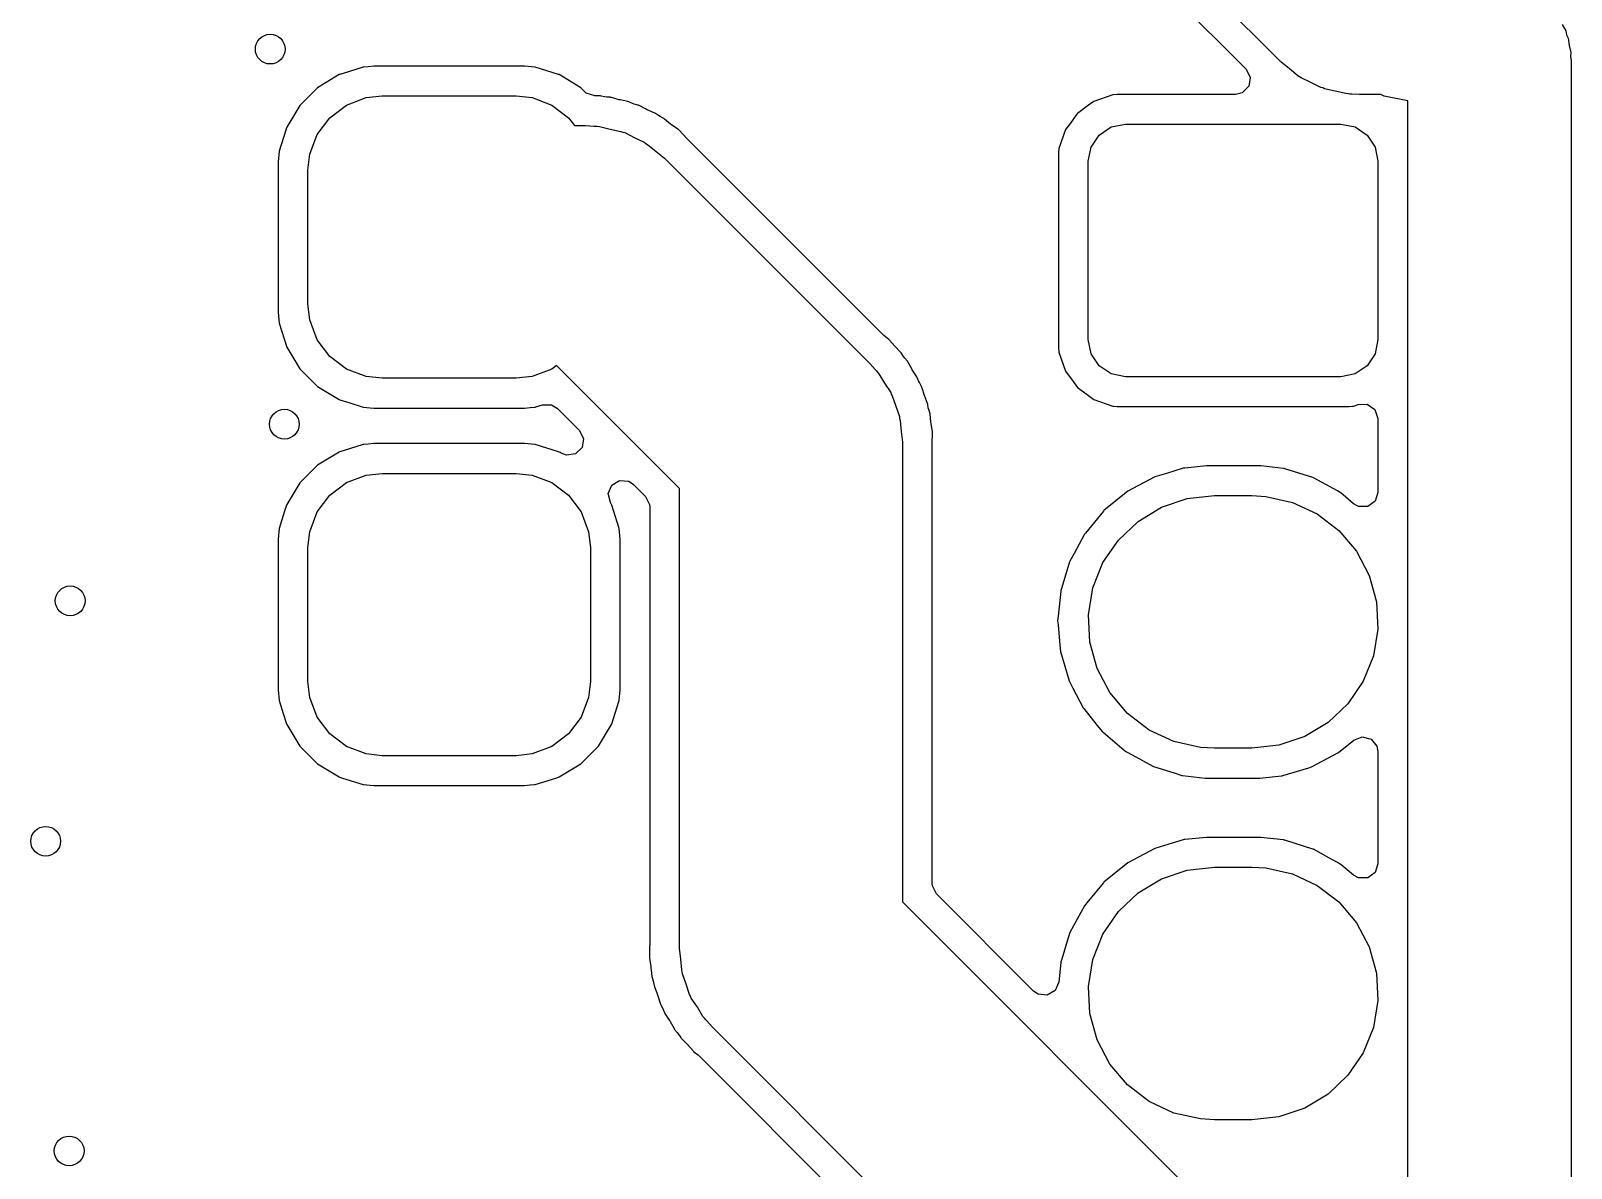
# Model space of a CAD drawing. Extents: x 100.2 to 143.8, y -109.8 to -50.2.
# Drawn here: x 133.44 to 143.8, y -70.53 to -62.87 of the extents above; entities that cross this region are included whole.
import ezdxf

# ---------------------------------------------------------------- set-up
doc = ezdxf.new("R2010")
doc.units = 0
doc.layers.add('BLACK', color=7, linetype='CONTINUOUS')

msp = doc.modelspace()

# ---------------------------------------------------------------- linework, layer by layer
at = {"layer": 'BLACK', "linetype": 'CONTINUOUS'}
for p, q in [((141.846, -63.0808), (139.279, -60.5135)), ((139.184, -60.702), (141.612, -63.1305)), ((143.739, -62.8302), (143.763, -62.873)), ((143.763, -62.873), (143.769, -62.8984)), ((143.769, -62.8984), (143.779, -62.9222)), ((143.779, -62.9222), (143.786, -62.9707)), ((143.786, -62.9707), (143.797, -63.0184)), ((143.797, -63.0184), (143.796, -63.0444)), ((135.671, -63.1162), (135.58, -63.1448)), ((135.676, -63.1157), (135.671, -63.1162)), ((135.704, -63.1131), (135.676, -63.1157)), ((135.676, -63.1157), (135.676, -63.1157)), ((135.744, -63.1095), (135.704, -63.1131)), ((136.25, -63.1095), (135.744, -63.1095)), ((136.756, -63.1095), (136.25, -63.1095)), ((136.829, -63.1162), (136.756, -63.1095)), ((136.907, -63.1405), (136.829, -63.1162)), ((141.904, -63.1266), (141.846, -63.0808)), ((143.796, -63.0444), (143.8, -63.0702)), ((143.8, -63.0702), (143.8, -73.5282)), ((135.509, -63.1668), (135.364, -63.2546)), ((135.515, -63.1651), (135.509, -63.1668)), ((135.58, -63.1448), (135.515, -63.1651)), ((135.515, -63.1651), (135.515, -63.1651)), ((136.985, -63.1651), (136.907, -63.1405)), ((136.991, -63.1668), (136.985, -63.1651)), ((136.985, -63.1651), (136.985, -63.1651)), ((137.136, -63.2546), (136.991, -63.1668)), ((141.612, -63.1305), (141.64, -63.185)), ((141.64, -63.185), (141.63, -63.2454)), ((141.96, -63.1744), (141.904, -63.1266)), ((141.972, -63.1804), (141.96, -63.1744)), ((141.982, -63.1886), (141.972, -63.1804)), ((142.049, -63.2199), (141.982, -63.1886)), ((142.115, -63.2534), (142.049, -63.2199)), ((135.364, -63.2546), (135.245, -63.3745)), ((135.56, -63.3714), (135.692, -63.3217)), ((135.692, -63.3217), (135.8, -63.31)), ((135.8, -63.31), (136.7, -63.31)), ((136.7, -63.31), (136.808, -63.3217)), ((136.808, -63.3217), (136.94, -63.3714)), ((137.161, -63.2805), (137.136, -63.2546)), ((137.173, -63.2906), (137.161, -63.2805)), ((137.231, -63.3095), (137.173, -63.2906)), ((137.263, -63.3095), (137.231, -63.3095)), ((137.269, -63.3098), (137.263, -63.3095)), ((137.273, -63.3106), (137.269, -63.3098)), ((137.297, -63.3157), (137.273, -63.3106)), ((137.31, -63.3175), (137.297, -63.3157)), ((137.333, -63.3193), (137.31, -63.3175)), ((137.338, -63.3197), (137.333, -63.3193)), ((137.333, -63.3193), (137.333, -63.3193)), ((137.343, -63.3211), (137.338, -63.3197)), ((137.394, -63.3357), (137.343, -63.3211)), ((140.715, -63.3025), (140.587, -63.3474)), ((140.721, -63.3019), (140.715, -63.3025)), ((140.744, -63.2997), (140.721, -63.3019)), ((140.721, -63.3019), (140.721, -63.3019)), ((140.746, -63.2995), (140.744, -63.2997)), ((140.744, -63.2997), (140.744, -63.2997)), ((141.542, -63.2995), (140.746, -63.2995)), ((141.587, -63.2887), (141.542, -63.2995)), ((141.63, -63.2454), (141.587, -63.2887)), ((142.128, -63.2566), (142.115, -63.2534)), ((142.14, -63.2621), (142.128, -63.2566)), ((142.212, -63.2772), (142.14, -63.2621)), ((142.284, -63.2947), (142.212, -63.2772)), ((142.302, -63.2958), (142.284, -63.2947)), ((142.31, -63.2975), (142.302, -63.2958)), ((142.323, -63.2972), (142.31, -63.2975)), ((142.376, -63.3005), (142.323, -63.2972)), ((142.519, -63.3005), (142.376, -63.3005)), ((142.542, -63.311), (142.519, -63.3005)), ((142.7, -63.3437), (142.542, -63.311)), ((135.245, -63.3745), (135.157, -63.5194)), ((135.446, -63.4564), (135.56, -63.3714)), ((136.94, -63.3714), (137.054, -63.4564)), ((137.401, -63.3374), (137.394, -63.3357)), ((137.453, -63.3483), (137.401, -63.3374)), ((137.458, -63.3493), (137.453, -63.3483)), ((137.453, -63.3483), (137.453, -63.3483)), ((137.463, -63.3513), (137.458, -63.3493)), ((137.484, -63.3607), (137.463, -63.3513)), ((137.463, -63.3513), (137.463, -63.3513)), ((137.496, -63.365), (137.484, -63.3607)), ((137.519, -63.3715), (137.496, -63.365)), ((137.524, -63.3729), (137.519, -63.3715)), ((137.519, -63.3715), (137.519, -63.3715)), ((137.528, -63.3752), (137.524, -63.3729)), ((137.576, -63.3998), (137.528, -63.3752)), ((137.528, -63.3752), (137.528, -63.3752)), ((137.582, -63.4029), (137.576, -63.3998)), ((137.635, -63.426), (137.582, -63.4029)), ((137.639, -63.4289), (137.635, -63.426)), ((137.659, -63.4425), (137.639, -63.4289)), ((137.639, -63.4289), (137.639, -63.4289)), ((140.473, -63.4338), (140.424, -63.5014)), ((140.478, -63.4279), (140.473, -63.4338)), ((140.552, -63.3729), (140.478, -63.4279)), ((140.581, -63.3518), (140.552, -63.3729)), ((140.587, -63.3474), (140.581, -63.3518)), ((140.581, -63.3518), (140.581, -63.3518)), ((142.7, -73.3004), (142.7, -63.3437)), ((135.155, -63.5251), (135.15, -63.5404)), ((135.157, -63.5194), (135.155, -63.5251)), ((135.155, -63.5251), (135.155, -63.5251)), ((135.361, -63.5697), (135.446, -63.4564)), ((137.054, -63.4564), (137.094, -63.51)), ((137.094, -63.51), (137.169, -63.51)), ((137.169, -63.51), (137.223, -63.5133)), ((137.223, -63.5133), (137.236, -63.513)), ((137.236, -63.513), (137.244, -63.5146)), ((137.244, -63.5146), (137.262, -63.5158)), ((137.262, -63.5158), (137.334, -63.5333)), ((137.334, -63.5333), (137.406, -63.5483)), ((137.67, -63.4491), (137.659, -63.4425)), ((137.691, -63.4601), (137.67, -63.4491)), ((137.695, -63.4624), (137.691, -63.4601)), ((137.691, -63.4601), (137.691, -63.4601)), ((137.699, -63.4656), (137.695, -63.4624)), ((137.74, -63.4991), (137.699, -63.4656)), ((137.746, -63.5035), (137.74, -63.4991)), ((137.789, -63.5339), (137.746, -63.5035)), ((137.794, -63.5368), (137.789, -63.5339)), ((137.789, -63.5339), (137.789, -63.5339)), ((137.797, -63.5404), (137.794, -63.5368)), ((140.397, -63.5368), (140.352, -63.6646)), ((140.424, -63.5014), (140.397, -63.5368)), ((140.623, -63.5732), (140.704, -63.519)), ((140.704, -63.519), (140.8, -63.5)), ((140.8, -63.5), (142.25, -63.5)), ((142.25, -63.5), (142.346, -63.519)), ((142.346, -63.519), (142.427, -63.5732)), ((135.15, -63.5404), (135.106, -63.6812)), ((135.312, -63.7024), (135.361, -63.5697)), ((137.406, -63.5483), (137.418, -63.5539)), ((137.418, -63.5539), (137.431, -63.557)), ((137.431, -63.557), (137.496, -63.5906)), ((137.496, -63.5906), (137.563, -63.6219)), ((137.563, -63.6219), (137.574, -63.6301)), ((137.574, -63.6301), (137.585, -63.636)), ((137.585, -63.636), (137.642, -63.6839)), ((137.85, -63.5965), (137.797, -63.5404)), ((137.852, -63.5985), (137.85, -63.5965)), ((139.175, -64.9219), (137.852, -63.5985)), ((140.569, -63.6543), (140.623, -63.5732)), ((142.427, -63.5732), (142.481, -63.6543)), ((135.106, -63.6812), (135.1, -63.7537)), ((135.3, -63.8097), (135.312, -63.7024)), ((137.642, -63.6839), (137.7, -63.7297)), ((137.7, -63.7297), (139.08, -65.1104)), ((140.352, -63.6706), (140.35, -63.6866)), ((140.35, -63.6866), (140.35, -63.6962)), ((140.35, -63.6962), (140.35, -65.0038)), ((140.352, -63.6646), (140.352, -63.6706)), ((140.352, -63.6706), (140.352, -63.6706)), ((140.55, -63.75), (140.569, -63.6543)), ((142.481, -63.6543), (142.5, -63.75)), ((135.1, -63.7537), (135.1, -64.7663)), ((135.3, -64.7103), (135.3, -63.8097)), ((140.55, -64.95), (140.55, -63.75)), ((142.5, -63.75), (142.5, -64.95)), ((135.1, -64.7663), (135.106, -64.8388)), ((135.312, -64.8176), (135.3, -64.7103)), ((135.106, -64.8388), (135.157, -65.0006)), ((135.361, -64.9503), (135.312, -64.8176)), ((135.446, -65.0636), (135.361, -64.9503)), ((139.185, -64.9301), (139.175, -64.9219)), ((139.209, -64.9489), (139.185, -64.9301)), ((139.212, -64.9527), (139.209, -64.9489)), ((139.246, -64.9917), (139.212, -64.9527)), ((139.212, -64.9527), (139.212, -64.9527)), ((140.569, -65.0457), (140.55, -64.95)), ((142.5, -64.95), (142.481, -65.0457)), ((135.157, -65.0006), (135.245, -65.1455)), ((135.56, -65.1486), (135.446, -65.0636)), ((139.251, -64.9973), (139.246, -64.9917)), ((139.288, -65.0348), (139.251, -64.9973)), ((139.292, -65.0395), (139.288, -65.0348)), ((139.308, -65.0635), (139.292, -65.0395)), ((139.316, -65.0737), (139.308, -65.0635)), ((139.335, -65.0955), (139.316, -65.0737)), ((140.35, -65.0038), (140.352, -65.0354)), ((140.352, -65.0354), (140.397, -65.1632)), ((140.623, -65.1268), (140.569, -65.0457)), ((142.481, -65.0457), (142.427, -65.1268)), ((135.245, -65.1455), (135.364, -65.2654)), ((135.692, -65.1983), (135.56, -65.1486)), ((136.94, -65.1486), (136.808, -65.1983)), ((136.973, -65.1242), (136.94, -65.1486)), ((137.8, -65.9514), (136.973, -65.1242)), ((139.08, -65.1104), (139.116, -65.1507)), ((139.116, -65.1507), (139.125, -65.1597)), ((139.125, -65.1597), (139.13, -65.1665)), ((139.13, -65.1665), (139.142, -65.18)), ((139.142, -65.18), (139.18, -65.2432)), ((139.337, -65.0999), (139.335, -65.0955)), ((139.363, -65.1463), (139.337, -65.0999)), ((139.337, -65.0999), (139.337, -65.0999)), ((139.366, -65.1525), (139.363, -65.1463)), ((139.398, -65.2011), (139.366, -65.1525)), ((140.397, -65.1632), (140.402, -65.1691)), ((140.402, -65.1691), (140.402, -65.1691)), ((140.402, -65.1691), (140.437, -65.2167)), ((140.704, -65.181), (140.623, -65.1268)), ((140.8, -65.2), (140.704, -65.181)), ((142.346, -65.181), (142.25, -65.2)), ((142.427, -65.1268), (142.346, -65.181)), ((135.364, -65.2654), (135.509, -65.3532)), ((135.8, -65.21), (135.692, -65.1983)), ((136.7, -65.21), (135.8, -65.21)), ((136.808, -65.1983), (136.7, -65.21)), ((139.18, -65.2432), (139.221, -65.3049)), ((139.404, -65.2167), (139.398, -65.2011)), ((139.409, -65.2277), (139.404, -65.2167)), ((139.414, -65.2393), (139.409, -65.2277)), ((139.426, -65.26), (139.414, -65.2393)), ((139.428, -65.2644), (139.426, -65.26)), ((139.426, -65.26), (139.426, -65.26)), ((139.434, -65.2826), (139.428, -65.2644)), ((139.446, -65.3198), (139.434, -65.2826)), ((140.437, -65.2167), (140.478, -65.2722)), ((140.478, -65.2722), (140.484, -65.2766)), ((140.484, -65.2766), (140.552, -65.3266)), ((142.25, -65.2), (140.8, -65.2)), ((135.509, -65.3532), (135.515, -65.3549)), ((135.515, -65.3549), (135.515, -65.3549)), ((135.515, -65.3549), (135.575, -65.3736)), ((135.575, -65.3736), (135.671, -65.4038)), ((136.829, -65.4038), (136.834, -65.4023)), ((136.834, -65.4023), (136.878, -65.3884)), ((136.834, -65.4023), (136.834, -65.4023)), ((136.878, -65.3884), (136.939, -65.389)), ((136.939, -65.389), (136.978, -65.4128)), ((139.221, -65.3049), (139.225, -65.3173)), ((139.225, -65.3173), (139.232, -65.3286)), ((139.232, -65.3286), (139.255, -65.3988)), ((139.255, -65.3988), (139.28, -65.4682)), ((139.448, -65.3266), (139.446, -65.3198)), ((139.469, -65.3806), (139.448, -65.3266)), ((139.47, -65.3856), (139.469, -65.3806)), ((139.474, -65.4089), (139.47, -65.3856)), ((139.47, -65.3856), (139.47, -65.3856)), ((140.552, -65.3266), (140.587, -65.3526)), ((140.587, -65.3526), (140.715, -65.3975)), ((140.715, -65.3975), (140.721, -65.3981)), ((140.721, -65.3981), (140.721, -65.3981)), ((140.721, -65.3981), (140.744, -65.4003)), ((140.744, -65.4003), (140.744, -65.4003)), ((140.744, -65.4003), (140.746, -65.4005)), ((140.746, -65.4005), (142.304, -65.4005)), ((142.304, -65.4005), (142.306, -65.4003)), ((142.306, -65.4003), (142.329, -65.3981)), ((142.306, -65.4003), (142.306, -65.4003)), ((142.329, -65.3981), (142.335, -65.3975)), ((142.329, -65.3981), (142.329, -65.3981)), ((142.335, -65.3975), (142.341, -65.3955)), ((142.341, -65.3955), (142.367, -65.3863)), ((142.341, -65.3955), (142.341, -65.3955)), ((142.367, -65.3863), (142.428, -65.3849)), ((142.428, -65.3849), (142.479, -65.4197)), ((135.671, -65.4038), (135.744, -65.4105)), ((135.744, -65.4105), (136.25, -65.4105)), ((136.25, -65.4105), (136.756, -65.4105)), ((136.756, -65.4105), (136.796, -65.4069)), ((136.796, -65.4069), (136.824, -65.4043)), ((136.824, -65.4043), (136.829, -65.4038)), ((136.824, -65.4043), (136.824, -65.4043)), ((136.978, -65.4128), (137.125, -65.5604)), ((139.28, -65.4682), (139.281, -65.4813)), ((139.281, -65.4813), (139.285, -65.4938)), ((139.285, -65.4938), (139.291, -65.5674)), ((139.477, -65.4213), (139.474, -65.4089)), ((139.486, -65.4487), (139.477, -65.4213)), ((139.492, -65.5064), (139.486, -65.4487)), ((139.493, -65.5136), (139.492, -65.5064)), ((142.479, -65.4197), (142.499, -65.4797)), ((142.499, -65.4797), (142.499, -65.9787)), ((137.125, -65.5604), (137.153, -65.6149)), ((139.291, -65.5674), (139.3, -65.6408)), ((139.503, -65.5708), (139.493, -65.5136)), ((139.501, -65.653), (139.503, -65.5758)), ((139.503, -65.5758), (139.503, -65.5708)), ((135.509, -65.7068), (135.364, -65.7946)), ((135.515, -65.7051), (135.509, -65.7068)), ((135.58, -65.6848), (135.515, -65.7051)), ((135.515, -65.7051), (135.515, -65.7051)), ((135.671, -65.6562), (135.58, -65.6848)), ((135.676, -65.6557), (135.671, -65.6562)), ((135.705, -65.653), (135.676, -65.6557)), ((135.676, -65.6557), (135.676, -65.6557)), ((135.744, -65.6495), (135.705, -65.653)), ((136.25, -65.6495), (135.744, -65.6495)), ((136.756, -65.6495), (136.25, -65.6495)), ((136.829, -65.6562), (136.756, -65.6495)), ((136.907, -65.6805), (136.829, -65.6562)), ((136.985, -65.7051), (136.907, -65.6805)), ((136.991, -65.7068), (136.985, -65.7051)), ((136.985, -65.7051), (136.985, -65.7051)), ((136.996, -65.7099), (136.991, -65.7068)), ((137.004, -65.7151), (136.996, -65.7099)), ((137.144, -65.6753), (137.1, -65.7186)), ((137.153, -65.6149), (137.144, -65.6753)), ((139.3, -65.6408), (139.3, -68.7342)), ((139.501, -65.6558), (139.501, -65.653)), ((139.501, -68.6102), (139.501, -65.6558)), ((135.364, -65.7946), (135.245, -65.9145)), ((137.04, -65.7282), (137.004, -65.7151)), ((137.1, -65.7186), (137.04, -65.7282)), ((141.19, -65.8159), (141.078, -65.8499)), ((141.195, -65.8145), (141.19, -65.8159)), ((141.19, -65.8159), (141.19, -65.8159)), ((141.2, -65.814), (141.195, -65.8145)), ((141.346, -65.7997), (141.2, -65.814)), ((141.2, -65.814), (141.2, -65.814)), ((141.348, -65.7995), (141.346, -65.7997)), ((141.346, -65.7997), (141.346, -65.7997)), ((141.709, -65.7995), (141.348, -65.7995)), ((141.712, -65.7998), (141.709, -65.7995)), ((141.865, -65.8169), (141.712, -65.7998)), ((141.712, -65.7998), (141.712, -65.7998)), ((141.869, -65.8175), (141.865, -65.8169)), ((141.865, -65.8169), (141.865, -65.8169)), ((141.874, -65.8189), (141.869, -65.8175)), ((135.245, -65.9145), (135.157, -66.0594)), ((135.446, -65.9964), (135.56, -65.9114)), ((135.56, -65.9114), (135.692, -65.8617)), ((135.692, -65.8617), (135.8, -65.85)), ((135.8, -65.85), (136.7, -65.85)), ((136.7, -65.85), (136.808, -65.8617)), ((136.808, -65.8617), (136.94, -65.9114)), ((136.94, -65.9114), (137.054, -65.9964)), ((137.345, -65.9299), (137.397, -65.8982)), ((137.397, -65.8982), (137.458, -65.9033)), ((137.458, -65.9033), (137.49, -65.9246)), ((140.998, -65.8741), (140.816, -65.9708)), ((141.078, -65.8499), (140.998, -65.8741)), ((142.061, -65.8783), (141.874, -65.8189)), ((142.066, -65.8798), (142.061, -65.8783)), ((142.061, -65.8783), (142.061, -65.8783)), ((142.07, -65.8821), (142.066, -65.8798)), ((142.227, -65.9685), (142.07, -65.8821)), ((135.361, -66.1097), (135.446, -65.9964)), ((137.054, -65.9964), (137.139, -66.1097)), ((137.321, -65.9863), (137.345, -65.9299)), ((137.335, -66.0459), (137.321, -65.9863)), ((137.49, -65.9246), (137.571, -66.0055)), ((137.571, -66.0055), (137.598, -66.06)), ((137.8, -69.0449), (137.8, -65.9514)), ((140.816, -65.9708), (140.656, -66.101)), ((141.043, -66.0784), (141.217, -66.0198)), ((141.217, -66.0198), (141.4, -66)), ((141.4, -66), (141.65, -66)), ((141.65, -66), (141.745, -66.0053)), ((141.745, -66.0053), (141.924, -66.0453)), ((142.246, -65.979), (142.227, -65.9685)), ((142.25, -65.9821), (142.246, -65.979)), ((142.336, -66.0546), (142.25, -65.9821)), ((142.25, -65.9821), (142.25, -65.9821)), ((142.499, -65.9787), (142.48, -66.0369)), ((135.143, -66.1047), (135.106, -66.2212)), ((135.155, -66.0651), (135.143, -66.1047)), ((135.157, -66.0594), (135.155, -66.0651)), ((135.155, -66.0651), (135.155, -66.0651)), ((135.312, -66.2424), (135.361, -66.1097)), ((137.139, -66.1097), (137.188, -66.2424)), ((137.343, -66.0594), (137.335, -66.0459)), ((137.345, -66.0651), (137.343, -66.0594)), ((137.356, -66.101), (137.345, -66.0651)), ((137.345, -66.0651), (137.345, -66.0651)), ((137.394, -66.2212), (137.356, -66.101)), ((137.598, -66.06), (137.6, -66.0755)), ((137.6, -66.0755), (137.6, -69.0299)), ((140.653, -66.1047), (140.531, -66.2524)), ((140.656, -66.101), (140.653, -66.1047)), ((140.653, -66.1047), (140.653, -66.1047)), ((140.886, -66.173), (141.043, -66.0784)), ((141.924, -66.0453), (142.09, -66.1229)), ((142.09, -66.1229), (142.236, -66.2345)), ((142.369, -66.0729), (142.336, -66.0546)), ((142.431, -66.0729), (142.369, -66.0729)), ((142.48, -66.0369), (142.431, -66.0729)), ((135.106, -66.2212), (135.1, -66.2937)), ((137.4, -66.2937), (137.394, -66.2212)), ((140.753, -66.2991), (140.886, -66.173)), ((135.1, -66.2937), (135.1, -67.3063)), ((135.3, -66.3497), (135.312, -66.2424)), ((137.188, -66.2424), (137.2, -66.3497)), ((137.401, -67.3063), (137.4, -66.2937)), ((140.523, -66.264), (140.455, -66.3885)), ((140.525, -66.2597), (140.523, -66.264)), ((140.531, -66.2524), (140.525, -66.2597)), ((140.649, -66.4509), (140.753, -66.2991)), ((142.236, -66.2345), (142.355, -66.3747)), ((135.3, -67.2503), (135.3, -66.3497)), ((137.2, -66.3497), (137.2, -67.2503)), ((140.455, -66.3885), (140.427, -66.4409)), ((142.355, -66.3747), (142.44, -66.5371)), ((140.425, -66.4456), (140.372, -66.6182)), ((140.427, -66.4409), (140.425, -66.4456)), ((140.581, -66.6214), (140.649, -66.4509)), ((142.44, -66.5371), (142.489, -66.7141)), ((140.365, -66.6426), (140.348, -66.8111)), ((140.366, -66.6377), (140.365, -66.6426)), ((140.365, -66.6426), (140.365, -66.6426)), ((140.372, -66.6182), (140.366, -66.6377)), ((140.551, -66.8026), (140.581, -66.6214)), ((142.489, -66.7141), (142.499, -66.8974)), ((140.348, -66.8111), (140.344, -66.8426)), ((140.344, -66.8426), (140.347, -66.8697)), ((140.561, -66.9859), (140.551, -66.8026)), ((140.347, -66.8697), (140.359, -67.0073)), ((142.499, -66.8974), (142.469, -67.0786)), ((140.359, -67.0073), (140.363, -67.0478)), ((140.363, -67.0478), (140.421, -67.2454)), ((140.61, -67.1629), (140.561, -66.9859)), ((140.695, -67.3253), (140.61, -67.1629)), ((142.469, -67.0786), (142.401, -67.2491)), ((135.312, -67.3576), (135.3, -67.2503)), ((137.2, -67.2503), (137.188, -67.3576)), ((140.421, -67.2454), (140.424, -67.2497)), ((140.424, -67.2497), (140.424, -67.2497)), ((140.424, -67.2497), (140.447, -67.2955)), ((142.401, -67.2491), (142.297, -67.4009)), ((135.1, -67.3063), (135.106, -67.3788)), ((135.361, -67.4903), (135.312, -67.3576)), ((137.188, -67.3576), (137.139, -67.4903)), ((137.394, -67.3788), (137.401, -67.3063)), ((140.447, -67.2955), (140.517, -67.428)), ((140.814, -67.4655), (140.695, -67.3253)), ((135.106, -67.3788), (135.134, -67.4665)), ((135.134, -67.4665), (135.153, -67.5295)), ((137.347, -67.5295), (137.378, -67.428)), ((137.378, -67.428), (137.394, -67.3788)), ((140.517, -67.428), (140.52, -67.4318)), ((140.52, -67.4318), (140.611, -67.5457)), ((140.96, -67.5771), (140.814, -67.4655)), ((142.297, -67.4009), (142.164, -67.5271)), ((135.153, -67.5295), (135.157, -67.5406)), ((135.157, -67.5406), (135.245, -67.6855)), ((135.446, -67.6036), (135.361, -67.4903)), ((137.139, -67.4903), (137.054, -67.6036)), ((137.255, -67.6855), (137.343, -67.5406)), ((137.343, -67.5406), (137.347, -67.5295)), ((140.611, -67.5457), (140.646, -67.5886)), ((141.126, -67.6547), (140.96, -67.5771)), ((142.164, -67.5271), (142.007, -67.6216)), ((135.56, -67.6886), (135.446, -67.6036)), ((137.054, -67.6036), (136.94, -67.6886)), ((140.646, -67.5886), (140.65, -67.5917)), ((140.65, -67.5917), (140.65, -67.5917)), ((140.65, -67.5917), (140.777, -67.6984)), ((141.305, -67.6947), (141.126, -67.6547)), ((141.833, -67.6802), (141.65, -67.7)), ((142.007, -67.6216), (141.833, -67.6802)), ((142.234, -67.7292), (142.337, -67.645)), ((142.337, -67.645), (142.394, -67.6228)), ((142.394, -67.6228), (142.454, -67.6385)), ((142.454, -67.6385), (142.492, -67.6859)), ((135.245, -67.6855), (135.364, -67.8054)), ((135.692, -67.7383), (135.56, -67.6886)), ((135.8, -67.75), (135.692, -67.7383)), ((136.7, -67.75), (135.8, -67.75)), ((136.808, -67.7383), (136.7, -67.75)), ((136.94, -67.6886), (136.808, -67.7383)), ((137.136, -67.8054), (137.255, -67.6855)), ((140.777, -67.6984), (140.804, -67.721)), ((140.804, -67.721), (140.808, -67.7233)), ((140.808, -67.7233), (140.808, -67.7233)), ((140.808, -67.7233), (140.846, -67.7441)), ((140.846, -67.7441), (140.984, -67.8202)), ((141.4, -67.7), (141.305, -67.6947)), ((141.65, -67.7), (141.4, -67.7)), ((142.052, -67.8259), (142.234, -67.7292)), ((142.492, -67.6859), (142.499, -67.7217)), ((142.499, -67.7217), (142.499, -68.4787)), ((135.364, -67.8054), (135.509, -67.8932)), ((136.991, -67.8932), (137.136, -67.8054)), ((140.984, -67.8202), (140.989, -67.8217)), ((140.989, -67.8217), (140.989, -67.8217)), ((140.989, -67.8217), (141.128, -67.8659)), ((141.128, -67.8659), (141.181, -67.8825)), ((141.181, -67.8825), (141.185, -67.8831)), ((141.185, -67.8831), (141.185, -67.8831)), ((141.185, -67.8831), (141.338, -67.9002)), ((141.704, -67.9003), (141.85, -67.886)), ((141.85, -67.886), (141.855, -67.8855)), ((141.85, -67.886), (141.85, -67.886)), ((141.855, -67.8855), (141.86, -67.8841)), ((141.86, -67.8841), (142.034, -67.8313)), ((141.86, -67.8841), (141.86, -67.8841)), ((142.034, -67.8313), (142.052, -67.8259)), ((135.509, -67.8932), (135.515, -67.8949)), ((135.515, -67.8949), (135.515, -67.8949)), ((135.515, -67.8949), (135.533, -67.9005)), ((135.533, -67.9005), (135.671, -67.9438)), ((135.671, -67.9438), (135.744, -67.9505)), ((135.744, -67.9505), (136.25, -67.9505)), ((136.25, -67.9505), (136.756, -67.9505)), ((136.756, -67.9505), (136.796, -67.9469)), ((136.796, -67.9469), (136.824, -67.9443)), ((136.824, -67.9443), (136.829, -67.9438)), ((136.824, -67.9443), (136.824, -67.9443)), ((136.829, -67.9438), (136.967, -67.9005)), ((136.967, -67.9005), (136.985, -67.8949)), ((136.985, -67.8949), (136.991, -67.8932)), ((136.985, -67.8949), (136.985, -67.8949)), ((141.338, -67.9002), (141.338, -67.9002)), ((141.338, -67.9002), (141.341, -67.9005)), ((141.341, -67.9005), (141.702, -67.9005)), ((141.702, -67.9005), (141.704, -67.9003)), ((141.704, -67.9003), (141.704, -67.9003)), ((141.346, -68.2997), (141.2, -68.314)), ((141.348, -68.2995), (141.346, -68.2997)), ((141.346, -68.2997), (141.346, -68.2997)), ((141.709, -68.2995), (141.348, -68.2995)), ((141.712, -68.2998), (141.709, -68.2995)), ((141.865, -68.3169), (141.712, -68.2998)), ((141.712, -68.2998), (141.712, -68.2998)), ((140.998, -68.3741), (140.816, -68.4708)), ((141.114, -68.3389), (140.998, -68.3741)), ((141.19, -68.3159), (141.114, -68.3389)), ((141.195, -68.3145), (141.19, -68.3159)), ((141.19, -68.3159), (141.19, -68.3159)), ((141.2, -68.314), (141.195, -68.3145)), ((141.2, -68.314), (141.2, -68.314)), ((141.869, -68.3175), (141.865, -68.3169)), ((141.865, -68.3169), (141.865, -68.3169)), ((141.874, -68.3189), (141.869, -68.3175)), ((142.061, -68.3783), (141.874, -68.3189)), ((142.066, -68.3798), (142.061, -68.3783)), ((142.061, -68.3783), (142.061, -68.3783)), ((142.169, -68.4367), (142.066, -68.3798)), ((140.816, -68.4708), (140.656, -68.601)), ((141.217, -68.5198), (141.4, -68.5)), ((141.4, -68.5), (141.65, -68.5)), ((141.65, -68.5), (141.745, -68.5053)), ((141.745, -68.5053), (141.924, -68.5453)), ((142.227, -68.4685), (142.169, -68.4367)), ((142.246, -68.479), (142.227, -68.4685)), ((142.25, -68.4821), (142.246, -68.479)), ((142.336, -68.5546), (142.25, -68.4821)), ((142.25, -68.4821), (142.25, -68.4821)), ((142.499, -68.4787), (142.48, -68.5369)), ((139.502, -68.6257), (139.501, -68.6102)), ((140.653, -68.6047), (140.55, -68.7294)), ((140.656, -68.601), (140.653, -68.6047)), ((140.653, -68.6047), (140.653, -68.6047)), ((140.886, -68.673), (141.043, -68.5784)), ((141.043, -68.5784), (141.217, -68.5198)), ((141.924, -68.5453), (142.09, -68.6229)), ((142.369, -68.5729), (142.336, -68.5546)), ((142.431, -68.5729), (142.369, -68.5729)), ((142.48, -68.5369), (142.431, -68.5729)), ((139.529, -68.6802), (139.502, -68.6257)), ((140.183, -69.3339), (139.529, -68.6802)), ((140.753, -68.7991), (140.886, -68.673)), ((142.09, -68.6229), (142.236, -68.7345)), ((139.3, -68.7342), (141.566, -71)), ((140.525, -68.7597), (140.427, -68.9409)), ((140.55, -68.7294), (140.525, -68.7597)), ((140.649, -68.9509), (140.753, -68.7991)), ((142.236, -68.7345), (142.355, -68.8747)), ((142.355, -68.8747), (142.44, -69.0371)), ((137.6, -69.0299), (137.599, -69.0326)), ((140.409, -68.9973), (140.372, -69.1198)), ((140.427, -68.9409), (140.409, -68.9973)), ((140.581, -69.1214), (140.649, -68.9509)), ((137.599, -69.0326), (137.597, -69.1149)), ((137.597, -69.1149), (137.606, -69.1675)), ((137.809, -69.1183), (137.8, -69.0449)), ((137.815, -69.1919), (137.809, -69.1183)), ((140.372, -69.1198), (140.366, -69.1377)), ((140.551, -69.3026), (140.581, -69.1214)), ((142.44, -69.0371), (142.489, -69.2141)), ((137.606, -69.1675), (137.607, -69.1721)), ((137.607, -69.1721), (137.608, -69.1792)), ((137.608, -69.1792), (137.61, -69.1935)), ((137.61, -69.1935), (137.614, -69.237)), ((137.614, -69.237), (137.616, -69.2418)), ((137.819, -69.2044), (137.815, -69.1919)), ((137.82, -69.2174), (137.819, -69.2044)), ((137.845, -69.2869), (137.82, -69.2174)), ((140.365, -69.1426), (140.352, -69.2742)), ((140.366, -69.1377), (140.365, -69.1426)), ((140.365, -69.1426), (140.365, -69.1426)), ((142.489, -69.2141), (142.499, -69.3974)), ((137.616, -69.2418), (137.616, -69.2418)), ((137.616, -69.2418), (137.623, -69.2644)), ((137.623, -69.2644), (137.626, -69.2768)), ((137.626, -69.2768), (137.631, -69.305)), ((137.631, -69.305), (137.647, -69.3458)), ((137.868, -69.3571), (137.845, -69.2869)), ((140.213, -69.3543), (140.183, -69.3339)), ((140.327, -69.3301), (140.274, -69.3607)), ((140.352, -69.2742), (140.327, -69.3301)), ((140.561, -69.4859), (140.551, -69.3026)), ((137.647, -69.3458), (137.652, -69.359)), ((137.652, -69.359), (137.654, -69.3659)), ((137.654, -69.3659), (137.672, -69.4213)), ((137.672, -69.4213), (137.674, -69.4257)), ((137.674, -69.4257), (137.674, -69.4257)), ((137.674, -69.4257), (137.686, -69.4464)), ((137.875, -69.3684), (137.868, -69.3571)), ((137.879, -69.3807), (137.875, -69.3684)), ((137.92, -69.4425), (137.879, -69.3807)), ((137.958, -69.5056), (137.92, -69.4425)), ((140.274, -69.3607), (140.213, -69.3543)), ((142.499, -69.3974), (142.469, -69.5786)), ((137.686, -69.4464), (137.691, -69.4579)), ((137.691, -69.4579), (137.702, -69.4846)), ((137.702, -69.4846), (137.727, -69.5226)), ((137.727, -69.5226), (137.734, -69.5332)), ((137.734, -69.5332), (137.737, -69.5394)), ((137.737, -69.5394), (137.763, -69.5858)), ((137.97, -69.5192), (137.958, -69.5056)), ((137.975, -69.526), (137.97, -69.5192)), ((137.984, -69.535), (137.975, -69.526)), ((138.02, -69.5752), (137.984, -69.535)), ((140.61, -69.6629), (140.561, -69.4859)), ((137.763, -69.5858), (137.763, -69.5858)), ((137.763, -69.5858), (137.765, -69.5902)), ((137.765, -69.5902), (137.784, -69.612)), ((137.784, -69.612), (137.792, -69.6222)), ((137.792, -69.6222), (137.808, -69.6462)), ((137.808, -69.6462), (137.812, -69.6509)), ((137.812, -69.6509), (137.849, -69.6884)), ((140.612, -72.1679), (138.02, -69.5752)), ((142.469, -69.5786), (142.401, -69.7491)), ((137.849, -69.6884), (137.854, -69.694)), ((137.854, -69.694), (137.891, -69.7368)), ((137.891, -69.7368), (137.895, -69.7399)), ((137.895, -69.7399), (137.915, -69.7555)), ((137.915, -69.7555), (137.925, -69.7638)), ((140.695, -69.8253), (140.61, -69.6629)), ((142.401, -69.7491), (142.297, -69.9009)), ((137.925, -69.7638), (140.427, -72.2661)), ((140.814, -69.9655), (140.695, -69.8253)), ((142.297, -69.9009), (142.164, -70.0271)), ((140.96, -70.0771), (140.814, -69.9655)), ((142.164, -70.0271), (142.007, -70.1216)), ((141.126, -70.1547), (140.96, -70.0771)), ((141.305, -70.1947), (141.126, -70.1547)), ((142.007, -70.1216), (141.833, -70.1802)), ((141.4, -70.2), (141.305, -70.1947)), ((141.65, -70.2), (141.4, -70.2)), ((141.833, -70.1802), (141.65, -70.2))]:
    msp.add_line(p, q, dxfattribs=at)
at = {"layer": 'BLACK'}
for centre in [(135.046, -62.995), (135.141, -65.519), (133.7, -66.708), (133.535, -68.326), (133.693, -70.41)]:
    msp.add_circle(centre, 0.1, dxfattribs=at)

doc.saveas('drawing.dxf')
